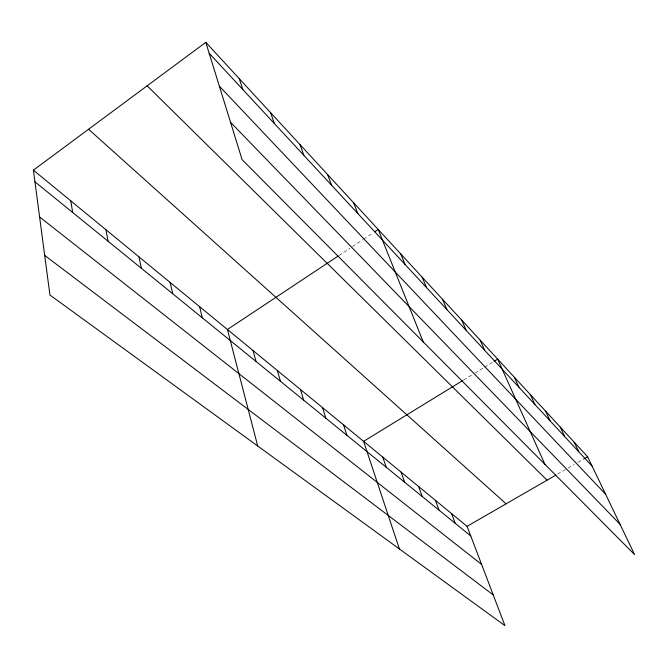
<?xml version="1.0" encoding="UTF-8"?>
<svg xmlns="http://www.w3.org/2000/svg" width="668" height="668" viewBox="0 0 668 668"><rect width="100%" height="100%" fill="white"/><g stroke="black" fill="none" stroke-linecap="round" stroke-linejoin="round"><path stroke-width="0.5" stroke-dasharray="3.34 2.5" d="M339.01 255.485L349.99 248.195M352.529 246.517L362.799 239.695M363.659 239.127L373.07 232.881M463.692 379.975L472.343 374.664M474.931 373.078L483.674 367.717M484.55 367.183L493.293 361.822M557.596 474.096L565.487 469.537M568.126 468.009L574.33 464.435M577.87 462.39L584.074 458.807"/><path stroke-width="1" d="M33.4 170.156L467.082 526.334L504.95 625.657L49.941 295.031L33.4 170.156L205.794 42.343L587.615 456.762L634.6 554.599L242.1 159.66L205.794 42.343M338.158 256.044L227.429 329.508L257.698 445.999M374.781 231.746L378.205 229.475L423.253 341.941M462.824 380.501L363.601 441.348L399.422 548.979M494.17 361.279L497.668 359.134L544.954 464.394M467.082 526.334L555.843 475.107M584.074 458.807L587.615 456.762M44.689 255.401L493.235 594.929M39.604 216.975L481.611 564.443M34.945 181.821L470.74 535.928M88.568 129.258L506.094 503.822M147.152 85.821L547.067 480.167M230.535 122.302L620.046 524.288M219.363 86.189L605.617 494.253M209.167 53.248L592.14 466.197M574.196 442.208L578.739 451.743M560.21 427.019L564.752 436.663M545.597 411.162L550.148 420.915M530.342 394.604L534.884 404.457M514.377 377.278L518.911 387.24M480.15 340.129L484.651 350.291M461.772 320.181L466.247 330.443M442.466 299.222L446.9 309.585M422.159 277.178L426.543 287.641M400.767 253.965L405.1 264.511M353.639 202.805L357.806 213.518M327.604 174.548L331.662 185.328M451.593 513.617L455.234 523.328M435.461 500.365L439.068 510.193M299.957 144.547L303.89 155.385M418.644 486.555L422.218 496.499M401.092 472.142L404.624 482.212M270.565 112.641L274.339 123.522M382.764 457.087L386.246 467.274M239.244 78.64L242.835 89.545M343.544 424.873L346.909 435.311M322.535 407.622L325.825 418.176M300.5 389.519L303.706 400.207M277.354 370.515L280.468 381.319M253.03 350.541L256.036 361.463M199.598 306.654L202.312 317.818M170.173 282.481L172.711 293.761M139.002 256.888L141.349 268.277M105.945 229.742L108.057 241.231M70.808 200.884L72.662 212.466"/></g></svg>
